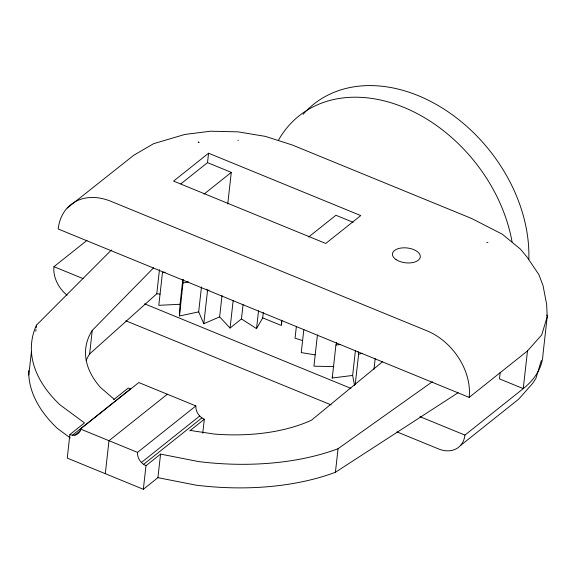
<?xml version="1.0" encoding="UTF-8"?>
<svg xmlns="http://www.w3.org/2000/svg" width="576" height="576" viewBox="0 0 576 576"><rect width="100%" height="100%" fill="white"/><g stroke="black" fill="none" stroke-linecap="round" stroke-linejoin="round"><path stroke-width="0.86" d="M201.47 286.927L198.67 311.89L179.489 315.972L180.029 304.272L182.83 279.31M179.489 315.972L183.341 279.641M281.383 324.648L281.578 320.472M28.8 375.034L31.442 351.468M35.798 331.25L35.993 329.501M36.194 327.758L36.482 325.138L111.442 249.97M36.482 325.138A192.305 102.478 6.4 0 0 59.933 404.784L84.478 422.921L69.89 434.534L67.248 458.1L143.345 489.276L157.925 477.662L160.567 454.097L198.504 461.563A192.305 102.478 6.4 0 0 338.054 448.718L432.425 381.686M86.17 360.446A137.916 73.49 6.4 0 1 89.611 353.959L92.254 330.401L153.583 267.833M105.293 473.688L108.994 440.705L167.328 394.229M89.611 353.959L156.766 293.796L159.466 269.726M143.345 489.276L145.987 465.718L160.567 454.097M180.914 183.83L207.511 162.641L208.57 153.216L360.756 215.575L325.757 243.461L173.57 181.102L208.57 153.216M222.026 295.488L219.629 316.886L203.803 323.719L207.504 290.729L206.82 289.152M227.75 203.947L231.293 172.382L207.511 162.641M202.752 433.21L204.322 419.249C199.224 416.995 195.458 411.581 195.862 405.922L138.794 382.536L80.46 429.012C80.158 434.131 74.232 436.709 69.89 434.534M219.629 316.886L230.076 328.039L233.179 300.398M230.076 328.039L241.466 318.924L243.065 304.661M241.466 318.924L256.529 328.644L258.53 310.81M256.529 328.644L262.706 317.866L263.304 312.516M281.945 320.134L281.347 325.483L262.706 317.866M296.352 326.592L295.049 338.184L302.53 340.574M303.847 329.407L301.248 352.591L315.058 354.874M317.434 334.973L313.934 366.17L333.922 366.646M355.428 350.482L352.634 375.444L332.237 378.014L335.93 345.031L336.665 342.598M157.925 477.662L195.862 485.129A192.305 102.478 6.4 0 0 335.412 472.277L338.054 448.718M355.205 384.631L358.61 354.319L358.121 351.778M373.982 369.338L375.185 358.639M500.17 372.744L499.486 378.878L523.26 388.62A134.496 71.669 6.4 0 0 542.974 354.47L547.2 316.771L546.653 304.394L543.06 285.682L538.87 274.586L527.062 257.083L520.294 248.983L502.286 234.209L471.787 218.549L292.212 144.965L265.306 136.368L238.039 131.854L210.586 131.206L184.802 134.46L153.605 143.69L133.625 155.347L67.198 208.037M546.869 315.05L547.2 316.771L541.721 334.894L527.494 350.921L523.26 388.62L464.926 435.096A28.022 20.916 51.5 0 1 438.509 448.913L396.929 431.87M332.237 378.014L332.726 376.394M541.332 360.482L535.889 378.475L532.555 383.508L518.63 399.197L460.418 445.572M382.723 361.562L311.45 420.221A137.916 73.49 6.4 0 1 214.366 434.074L190.267 430.445M67.118 295.243A28.022 20.916 51.5 0 1 53.957 266.688L86.99 240.372M203.99 194.134L231.293 172.382M308.621 237.01L335.923 215.258L353.138 222.314M113.645 399.679L128.225 388.066L130.723 388.75L72.389 435.226M74.786 435.218L80.41 430.74M145.987 465.718C140.89 463.464 137.124 458.057 137.527 452.398L195.862 405.922M141.372 462.506L199.706 416.03M143.561 464.386L201.895 417.917M189.734 430.862L204.322 419.249M469.159 397.397A56.038 41.832 51.5 0 0 426.888 330.782L111.024 201.348A56.038 41.832 51.5 0 0 58.183 228.989L469.159 397.397L527.494 350.921M335.412 472.277L458.215 392.652M207.504 290.729L209.088 290.045M358.61 354.319L361.973 353.275M183.19 282.989L188.424 281.873M335.93 345.031L340.366 344.47M165.146 272.21L162.497 272.347L158.796 305.33L180.029 304.272M486.814 242.503L487.894 242.496M156.766 293.796L160.049 294.098M53.957 266.688L83.074 278.618M144.634 303.847L350.957 388.39M420.005 416.686L464.926 435.096M125.82 320.782L331.229 404.95M80.46 429.012L137.527 452.398M70.286 437.947L57.29 428.342A192.305 102.478 6.4 0 1 28.735 370.562M114.17 399.262L100.418 387.382A137.916 73.49 6.4 0 1 92.254 330.401M198.67 311.89L203.803 323.719M238.018 140.105L238.154 140.609M352.634 375.444L354.586 385.61M278.388 140.306A145.706 108.763 51.5 0 1 406.598 108.533A145.706 108.763 51.5 0 1 512.064 241.891M303.113 114.322A145.706 108.763 51.5 0 1 444.42 109.382A145.706 108.763 51.5 0 1 528.811 259.466M198.929 142.517L198.353 142.042L198.929 142.517M396.115 259.646A14.011 7.466 6.4 0 0 419.688 258.689A14.011 7.466 6.4 0 0 403.322 247.824A14.011 7.466 6.4 0 0 396.115 259.646"/></g></svg>
